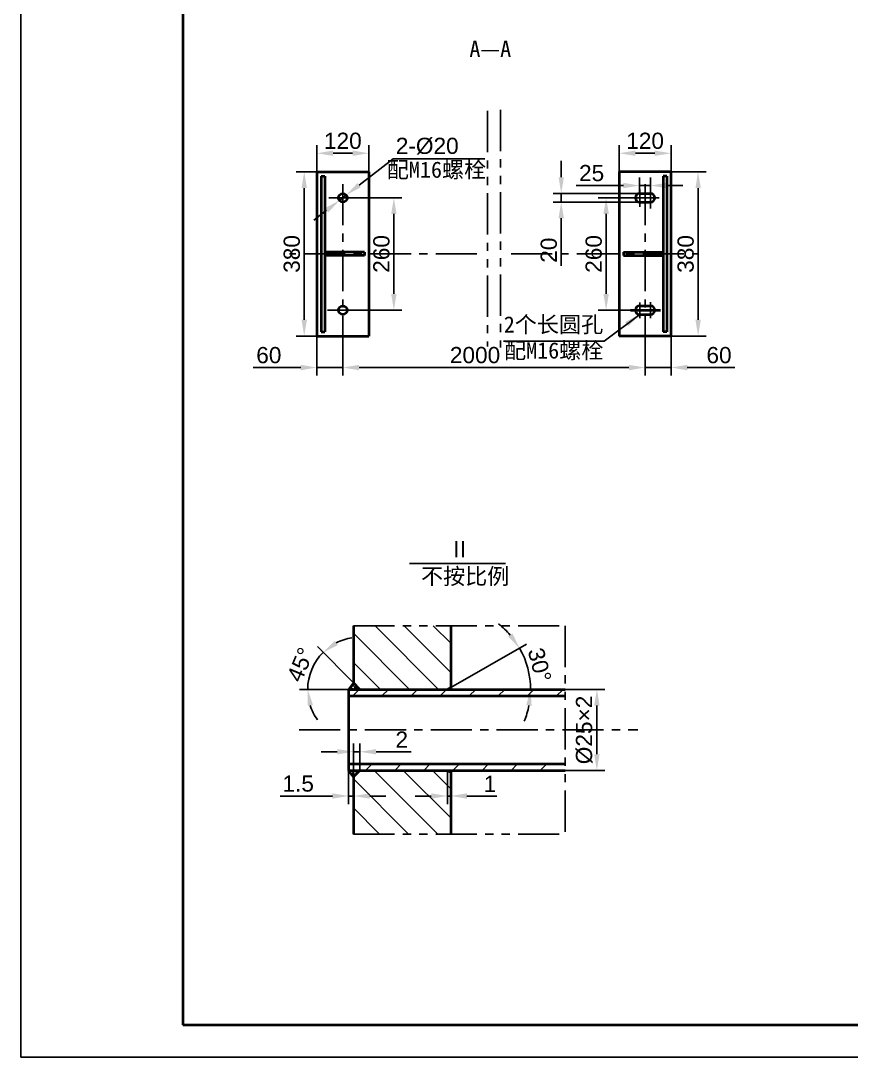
# Model space of a CAD drawing. Header units: millimetres. Extents: x 0 to 420, y 0 to 297.
# Drawn here: x 0 to 128.2, y 0 to 159.9 of the extents above; entities that cross this region are included whole.
import ezdxf

# ---------------------------------------------------------------- set-up
doc = ezdxf.new("R2010")
doc.units = ezdxf.units.MM
doc.header["$LTSCALE"] = 0.2
doc.linetypes.add('CENTER', pattern=[50.8, 31.75, -6.35, 6.35, -6.35])
doc.linetypes.add('PHANTOM', pattern=[63.5, 31.75, -6.35, 6.35, -6.35, 6.35, -6.35])
for name, color, linetype in [('bz', 5, 'Continuous'), ('cen', 1, 'CENTER'), ('contx', 5, 'Continuous'), ('sd', 5, 'PHANTOM')]:
    doc.layers.add(name, color=color, linetype=linetype)
doc.layers.add('contc', color=5, linetype='Continuous', lineweight=40)
doc.styles.get("Standard").update_dxf_attribs({"font": 'swiss.ttf'})
doc.dimstyles.new('ISO-25', dxfattribs={"dimtxt": 2.5, "dimasz": 2.5, "dimexe": 1.25, "dimexo": 0.625, "dimtad": 1, "dimdsep": 46, "dimtxsty": 'Standard', "dimcen": 2.5, "dimadec": 0, "dimazin": 0, "dimtfac": 1, "dimtmove": 0, "dimatfit": 3, "dimfxl": 0, "dimarcsym": 0})

# ---------------------------------------------------------------- blocks, each defined once
blk = doc.blocks.new('*D15')
at = {"layer": 'bz', "color": 0, "lineweight": -2}
for p, q in [((45.71, 136.59), (42.5, 136.59)), ((43.75, 134.09), (43.75, 113.76)), ((45.71, 111.26), (42.5, 111.26))]:
    blk.add_line(p, q, dxfattribs=at)
at = {"layer": 'bz', "color": 0}
for points in [[(43.33, 134.09), (44.17, 134.09), (43.75, 136.59)], [(43.33, 113.76), (44.17, 113.76), (43.75, 111.26)]]:
    blk.add_solid(points, dxfattribs=at)
at = {"layer": 'Defpoints', "color": 0}
for p in [(45.71, 136.59), (43.75, 111.26), (45.71, 111.26)]:
    blk.add_point(p, dxfattribs=at)
at = {"layer": 'bz', "color": 0, "insert": (41.84, 123.92), "char_height": 2.5, "attachment_point": 5, "rotation": 90}
blk.add_mtext('380', dxfattribs=at)
blk = doc.blocks.new('*D16')
at = {"layer": 'bz', "color": 0, "lineweight": -2}
for p, q in [((45.71, 136.59), (45.71, 140.7)), ((48.21, 139.45), (51.21, 139.45)), ((53.71, 136.59), (53.71, 140.7))]:
    blk.add_line(p, q, dxfattribs=at)
at = {"layer": 'bz', "color": 0}
for points in [[(48.21, 139.87), (48.21, 139.04), (45.71, 139.45)], [(51.21, 139.87), (51.21, 139.04), (53.71, 139.45)]]:
    blk.add_solid(points, dxfattribs=at)
at = {"layer": 'Defpoints', "color": 0}
for p in [(53.71, 139.45), (45.71, 136.59), (53.71, 136.59)]:
    blk.add_point(p, dxfattribs=at)
at = {"layer": 'bz', "color": 0, "insert": (49.71, 141.36), "char_height": 2.5, "attachment_point": 5}
blk.add_mtext('120', dxfattribs=at)
blk = doc.blocks.new('*D17')
at = {"layer": 'bz', "color": 0, "lineweight": -2}
for p, q in [((45.71, 111.26), (45.71, 105.15)), ((49.71, 111.26), (49.71, 105.15)), ((43.21, 106.4), (35.88, 106.4)), ((49.71, 106.4), (45.71, 106.4)), ((52.21, 106.4), (54.71, 106.4))]:
    blk.add_line(p, q, dxfattribs=at)
at = {"layer": 'bz', "color": 0}
for points in [[(43.21, 106.81), (43.21, 105.98), (45.71, 106.4)], [(52.21, 106.81), (52.21, 105.98), (49.71, 106.4)]]:
    blk.add_solid(points, dxfattribs=at)
at = {"layer": 'Defpoints', "color": 0}
for p in [(45.71, 111.26), (49.71, 111.26), (45.71, 106.4)]:
    blk.add_point(p, dxfattribs=at)
at = {"layer": 'bz', "color": 0, "insert": (38.29, 108.3), "char_height": 2.5, "attachment_point": 5}
blk.add_mtext('60', dxfattribs=at)
blk = doc.blocks.new('*D18')
at = {"layer": 'bz', "color": 0, "lineweight": -2}
for p, q in [((100.35, 111.26), (100.35, 105.15)), ((96.35, 106.4), (96.35, 107.65)), ((93.85, 106.4), (91.35, 106.4)), ((96.35, 106.4), (100.35, 106.4)), ((102.85, 106.4), (110.18, 106.4))]:
    blk.add_line(p, q, dxfattribs=at)
at = {"layer": 'bz', "color": 0}
for points in [[(93.85, 106.81), (93.85, 105.98), (96.35, 106.4)], [(102.85, 106.81), (102.85, 105.98), (100.35, 106.4)]]:
    blk.add_solid(points, dxfattribs=at)
at = {"layer": 'Defpoints', "color": 0}
for p in [(100.35, 111.26), (96.35, 106.4), (100.35, 106.4)]:
    blk.add_point(p, dxfattribs=at)
at = {"layer": 'bz', "color": 0, "insert": (107.76, 108.3), "char_height": 2.5, "attachment_point": 5}
blk.add_mtext('60', dxfattribs=at)
blk = doc.blocks.new('*D19')
at = {"layer": 'bz', "color": 0, "lineweight": -2}
for p, q in [((100.35, 136.59), (105.78, 136.59)), ((104.53, 113.76), (104.53, 134.09)), ((100.35, 111.26), (105.78, 111.26))]:
    blk.add_line(p, q, dxfattribs=at)
at = {"layer": 'bz', "color": 0}
for points in [[(104.12, 134.09), (104.95, 134.09), (104.53, 136.59)], [(104.12, 113.76), (104.95, 113.76), (104.53, 111.26)]]:
    blk.add_solid(points, dxfattribs=at)
at = {"layer": 'Defpoints', "color": 0}
for p in [(100.35, 136.59), (104.53, 136.59), (100.35, 111.26)]:
    blk.add_point(p, dxfattribs=at)
at = {"layer": 'bz', "color": 0, "insert": (102.62, 123.92), "char_height": 2.5, "attachment_point": 5, "rotation": 90}
blk.add_mtext('380', dxfattribs=at)
blk = doc.blocks.new('*D20')
at = {"layer": 'bz', "color": 0, "lineweight": -2}
for p, q in [((92.35, 136.59), (92.35, 140.7)), ((94.85, 139.45), (97.85, 139.45)), ((100.35, 136.59), (100.35, 140.7))]:
    blk.add_line(p, q, dxfattribs=at)
at = {"layer": 'bz', "color": 0}
for points in [[(94.85, 139.87), (94.85, 139.04), (92.35, 139.45)], [(97.85, 139.87), (97.85, 139.04), (100.35, 139.45)]]:
    blk.add_solid(points, dxfattribs=at)
at = {"layer": 'Defpoints', "color": 0}
for p in [(100.35, 139.45), (92.35, 136.59), (100.35, 136.59)]:
    blk.add_point(p, dxfattribs=at)
at = {"layer": 'bz', "color": 0, "insert": (96.35, 141.36), "char_height": 2.5, "attachment_point": 5}
blk.add_mtext('120', dxfattribs=at)
blk = doc.blocks.new('*D21')
at = {"layer": 'bz', "color": 0, "lineweight": -2}
for p, q in [((52.96, 132.59), (58.83, 132.59)), ((57.58, 130.09), (57.58, 117.76)), ((52.96, 115.26), (58.83, 115.26))]:
    blk.add_line(p, q, dxfattribs=at)
at = {"layer": 'bz', "color": 0}
for points in [[(57.17, 130.09), (58, 130.09), (57.58, 132.59)], [(57.17, 117.76), (58, 117.76), (57.58, 115.26)]]:
    blk.add_solid(points, dxfattribs=at)
at = {"layer": 'Defpoints', "color": 0}
for p in [(52.96, 132.59), (52.96, 115.26), (57.58, 115.26)]:
    blk.add_point(p, dxfattribs=at)
at = {"layer": 'bz', "color": 0, "insert": (55.67, 123.92), "char_height": 2.5, "attachment_point": 5, "rotation": 90}
blk.add_mtext('260', dxfattribs=at)
blk = doc.blocks.new('*D22')
at = {"layer": 'bz', "color": 0, "lineweight": -2}
for p, q in [((93.92, 132.59), (89.09, 132.59)), ((90.34, 117.76), (90.34, 130.09)), ((94.1, 115.26), (89.09, 115.26))]:
    blk.add_line(p, q, dxfattribs=at)
at = {"layer": 'bz', "color": 0}
for points in [[(89.92, 130.09), (90.76, 130.09), (90.34, 132.59)], [(89.92, 117.76), (90.76, 117.76), (90.34, 115.26)]]:
    blk.add_solid(points, dxfattribs=at)
at = {"layer": 'Defpoints', "color": 0}
for p in [(90.34, 132.59), (93.92, 132.59), (94.1, 115.26)]:
    blk.add_point(p, dxfattribs=at)
at = {"layer": 'bz', "color": 0, "insert": (88.43, 123.92), "char_height": 2.5, "attachment_point": 5, "rotation": 90}
blk.add_mtext('260', dxfattribs=at)
blk = doc.blocks.new('*D23')
at = {"layer": 'bz', "color": 0, "lineweight": -2}
for p, q in [((57.47, 138.61), (52.21, 134.53)), ((67.36, 138.61), (57.47, 138.61)), ((49.18, 132.18), (50.24, 133)), ((47.21, 130.65), (45.23, 129.12))]:
    blk.add_line(p, q, dxfattribs=at)
at = {"layer": 'bz', "color": 0}
for points in [[(51.96, 134.86), (52.47, 134.2), (50.24, 133)], [(46.95, 130.98), (47.46, 130.32), (49.18, 132.18)]]:
    blk.add_solid(points, dxfattribs=at)
at = {"layer": 'Defpoints', "color": 0}
for p in [(50.24, 133), (49.18, 132.18)]:
    blk.add_point(p, dxfattribs=at)
at = {"layer": 'bz', "color": 0, "insert": (62.73, 140.55), "char_height": 2.5, "attachment_point": 5}
blk.add_mtext('2-%%c20', dxfattribs=at)
blk = doc.blocks.new('*D24')
at = {"layer": 'bz', "color": 0, "lineweight": -2}
for p, q in [((93.01, 134.47), (85.69, 134.47)), ((95.51, 133.26), (95.51, 135.72)), ((97.18, 134.47), (95.51, 134.47)), ((97.18, 133.26), (97.18, 135.72)), ((99.68, 134.47), (102.18, 134.47))]:
    blk.add_line(p, q, dxfattribs=at)
at = {"layer": 'bz', "color": 0}
for points in [[(93.01, 134.89), (93.01, 134.06), (95.51, 134.47)], [(99.68, 134.89), (99.68, 134.06), (97.18, 134.47)]]:
    blk.add_solid(points, dxfattribs=at)
at = {"layer": 'Defpoints', "color": 0}
for p in [(95.51, 134.47), (95.51, 133.26), (97.18, 133.26)]:
    blk.add_point(p, dxfattribs=at)
at = {"layer": 'bz', "color": 0, "insert": (88.1, 136.38), "char_height": 2.5, "attachment_point": 5}
blk.add_mtext('25', dxfattribs=at)
blk = doc.blocks.new('*D36')
at = {"layer": 'bz', "color": 0, "lineweight": -2}
blk.add_line((66.35, 57.03), (78.07, 63.71), dxfattribs=at)
for start, end in [(40.8741, 52.0681), (0, 29.6802), (337.6121, 348.8061)]:
    blk.add_arc((65.85, 56.74), 12.82, start, end, dxfattribs=at)
at = {"layer": 'bz', "color": 0}
for points in [[(75.88, 65.37), (75.2, 64.89), (76.98, 63.09)], [(78.01, 54.3), (78.84, 54.21), (78.67, 56.74)]]:
    blk.add_solid(points, dxfattribs=at)
at = {"layer": 'Defpoints', "color": 0}
for p in [(78.48, 58.94), (50.6, 56.74), (65.85, 56.74), (66.35, 57.03), (84.03, 56.74)]:
    blk.add_point(p, dxfattribs=at)
at = {"layer": 'bz', "color": 0, "insert": (80.08, 60.51), "char_height": 2.5, "attachment_point": 5, "rotation": 284.8401}
blk.add_mtext('30°', dxfattribs=at)
blk = doc.blocks.new('*D37')
at = {"layer": 'bz', "color": 0, "lineweight": -2}
for p, q in [((51.35, 57.75), (45.79, 63.34)), ((50.6, 56.74), (43.04, 56.74))]:
    blk.add_line(p, q, dxfattribs=at)
for start, end in [(99.124, 116.9749), (134.8259, 180), (197.8509, 215.7019)]:
    blk.add_arc((52.35, 56.74), 8.06, start, end, dxfattribs=at)
at = {"layer": 'bz', "color": 0}
for points in [[(48.94, 63.59), (48.45, 64.26), (46.67, 62.46)], [(44.27, 54.21), (45.09, 54.34), (44.29, 56.74)]]:
    blk.add_solid(points, dxfattribs=at)
at = {"layer": 'Defpoints', "color": 0}
for p in [(45.38, 60.79), (51.35, 57.75), (50.6, 56.74), (52.35, 56.74), (84.03, 56.74)]:
    blk.add_point(p, dxfattribs=at)
at = {"layer": 'bz', "color": 0, "insert": (43.15, 60.57), "char_height": 2.5, "attachment_point": 5, "rotation": 67.4129}
blk.add_mtext('45°', dxfattribs=at)
blk = doc.blocks.new('*D38')
at = {"layer": 'bz', "color": 0, "lineweight": -2}
for p, q in [((65.85, 44.24), (65.85, 39.05)), ((66.35, 44.24), (66.35, 39.05)), ((63.35, 40.3), (60.85, 40.3)), ((65.85, 40.3), (66.35, 40.3)), ((68.85, 40.3), (73.48, 40.3))]:
    blk.add_line(p, q, dxfattribs=at)
at = {"layer": 'bz', "color": 0}
for points in [[(63.35, 40.72), (63.35, 39.89), (65.85, 40.3)], [(68.85, 40.72), (68.85, 39.89), (66.35, 40.3)]]:
    blk.add_solid(points, dxfattribs=at)
at = {"layer": 'Defpoints', "color": 0}
for p in [(65.85, 44.24), (66.35, 44.24), (66.35, 40.3)]:
    blk.add_point(p, dxfattribs=at)
at = {"layer": 'bz', "color": 0, "insert": (72.41, 42.18), "char_height": 2.5, "attachment_point": 5}
blk.add_mtext('1', dxfattribs=at)
blk = doc.blocks.new('*D39')
at = {"layer": 'bz', "color": 0, "lineweight": -2}
for p, q in [((50.6, 44.24), (50.6, 39.05)), ((51.35, 43.24), (51.35, 39.05)), ((48.1, 40.3), (40.05, 40.3)), ((51.35, 40.3), (50.6, 40.3)), ((53.85, 40.3), (56.35, 40.3))]:
    blk.add_line(p, q, dxfattribs=at)
at = {"layer": 'bz', "color": 0}
for points in [[(48.1, 40.72), (48.1, 39.89), (50.6, 40.3)], [(53.85, 40.72), (53.85, 39.89), (51.35, 40.3)]]:
    blk.add_solid(points, dxfattribs=at)
at = {"layer": 'Defpoints', "color": 0}
for p in [(50.6, 44.24), (51.35, 43.24), (50.6, 40.3)]:
    blk.add_point(p, dxfattribs=at)
at = {"layer": 'bz', "color": 0, "insert": (42.82, 42.21), "char_height": 2.5, "attachment_point": 5}
blk.add_mtext('1.5', dxfattribs=at)
blk = doc.blocks.new('*D40')
at = {"layer": 'bz', "color": 0, "lineweight": -2}
for p, q in [((51.35, 43.24), (51.35, 48.38)), ((52.35, 44.24), (52.35, 48.38)), ((48.85, 47.13), (46.35, 47.13)), ((51.35, 47.13), (52.35, 47.13)), ((54.85, 47.13), (60.25, 47.13))]:
    blk.add_line(p, q, dxfattribs=at)
at = {"layer": 'bz', "color": 0}
for points in [[(48.85, 47.54), (48.85, 46.71), (51.35, 47.13)], [(54.85, 47.54), (54.85, 46.71), (52.35, 47.13)]]:
    blk.add_solid(points, dxfattribs=at)
at = {"layer": 'Defpoints', "color": 0}
for p in [(52.35, 47.13), (51.35, 43.24), (52.35, 44.24)]:
    blk.add_point(p, dxfattribs=at)
at = {"layer": 'bz', "color": 0, "insert": (58.8, 49), "char_height": 2.5, "attachment_point": 5}
blk.add_mtext('2', dxfattribs=at)
blk = doc.blocks.new('*D41')
at = {"layer": 'bz', "color": 0, "lineweight": -2}
for p, q in [((84.03, 56.74), (90.16, 56.74)), ((88.91, 46.74), (88.91, 54.24)), ((84.03, 44.24), (90.16, 44.24))]:
    blk.add_line(p, q, dxfattribs=at)
at = {"layer": 'bz', "color": 0}
for points in [[(88.49, 54.24), (89.33, 54.24), (88.91, 56.74)], [(88.49, 46.74), (89.33, 46.74), (88.91, 44.24)]]:
    blk.add_solid(points, dxfattribs=at)
at = {"layer": 'Defpoints', "color": 0}
for p in [(84.03, 56.74), (88.91, 56.74), (84.03, 44.24)]:
    blk.add_point(p, dxfattribs=at)
at = {"layer": 'bz', "color": 0, "insert": (86.97, 50.49), "char_height": 2.5, "attachment_point": 5, "rotation": 90}
blk.add_mtext('%%c25×2', dxfattribs=at)
blk = doc.blocks.new('*D52')
at = {"layer": 'bz', "color": 0, "lineweight": -2}
for p, q in [((83.41, 135.76), (83.41, 138.26)), ((96.35, 133.26), (82.16, 133.26)), ((83.41, 133.26), (83.41, 131.92)), ((96.35, 131.92), (82.16, 131.92)), ((83.41, 129.42), (83.41, 122.08))]:
    blk.add_line(p, q, dxfattribs=at)
at = {"layer": 'bz', "color": 0}
for points in [[(82.99, 135.76), (83.83, 135.76), (83.41, 133.26)], [(82.99, 129.42), (83.83, 129.42), (83.41, 131.92)]]:
    blk.add_solid(points, dxfattribs=at)
at = {"layer": 'Defpoints', "color": 0}
for p in [(96.35, 133.26), (83.41, 131.92), (96.35, 131.92)]:
    blk.add_point(p, dxfattribs=at)
at = {"layer": 'bz', "color": 0, "insert": (81.5, 124.5), "char_height": 2.5, "attachment_point": 5, "rotation": 90}
blk.add_mtext('20', dxfattribs=at)

msp = doc.modelspace()

# ---------------------------------------------------------------- hatches: boundary and pattern name
at = {"layer": 'contx'}
h = msp.add_hatch(dxfattribs=at)
h.set_pattern_fill('ANSI31', color=256, angle=90, style=0)
h.paths.add_polyline_path([(65.849, 56.743), (66.349, 57.028), (66.349, 66.549), (51.349, 66.549), (51.349, 57.749), (52.349, 56.743)])
h.paths.add_polyline_path([(52.349, 44.243), (51.349, 43.237), (51.349, 34.437), (66.349, 34.437), (66.349, 43.958), (65.849, 44.243)])
h = msp.add_hatch(dxfattribs=at)
h.set_pattern_fill('ANSI37', color=256, scale=0.125, style=0)
h.set_pattern_definition([(45, (-3.43054, 17.21853), (-0.280633, 0.280633), []), (135, (-3.43054, 17.21853), (-0.280633, -0.280633), [])])
h.paths.add_polyline_path([(51.349, 57.749), (50.599, 56.743), (52.349, 56.743)])
h.paths.add_polyline_path([(52.349, 44.243), (50.599, 44.243), (51.349, 43.237)])
h = msp.add_hatch(dxfattribs=at)
h.set_pattern_fill('ANSI31', color=256, style=0)
h.paths.add_polyline_path([(84.032, 56.743), (50.599, 56.743), (50.599, 55.743), (84.032, 55.743)])
h.paths.add_polyline_path([(84.032, 45.243), (50.599, 45.243), (50.599, 44.243), (84.032, 44.243)])

# ---------------------------------------------------------------- linework, layer by layer
at = {"layer": 'bz'}
for p, q in [((67.361, 138.609), (71.607, 138.609)), ((78.424, 110.458), (74.477, 110.458)), ((96.347, 111.256), (96.347, 105.145)), ((49.71, 106.395), (49.71, 107.645)), ((52.21, 106.395), (93.847, 106.395)), ((61.875, 76.167), (74.816, 76.167))]:
    msp.add_line(p, q, dxfattribs=at)
for points in [[(52.21, 106.812), (52.21, 105.978), (49.71, 106.395)], [(93.847, 106.812), (93.847, 105.978), (96.347, 106.395)]]:
    msp.add_solid(points, dxfattribs=at)
at = {"layer": 'cen'}
for p, q in [((49.71, 134.696), (49.71, 111.256)), ((96.347, 134.696), (96.347, 111.256)), ((95.514, 133.836), (95.514, 131.169)), ((97.181, 134.062), (97.181, 130.926)), ((52.961, 132.59), (47.552, 132.59)), ((93.92, 132.59), (98.506, 132.59)), ((70.398, 123.923), (41.472, 123.923)), ((75.66, 123.923), (104.507, 123.923)), ((52.961, 115.256), (47.325, 115.256)), ((95.514, 116.409), (95.514, 114.012)), ((97.181, 116.489), (97.181, 114.012)), ((42.953, 50.493), (95.213, 50.493))]:
    msp.add_line(p, q, dxfattribs=at)
at = {"layer": 'contc'}
for p, q in [((45.71, 136.59), (45.71, 111.256)), ((45.71, 136.59), (53.71, 136.59)), ((46.377, 135.923), (46.377, 111.923)), ((46.377, 135.923), (46.91, 135.923)), ((46.91, 135.923), (46.91, 111.923)), ((53.71, 136.59), (53.71, 111.256)), ((100.347, 136.59), (92.347, 136.59)), ((92.347, 136.59), (92.347, 111.256)), ((99.147, 135.923), (99.147, 111.923)), ((99.681, 135.923), (99.147, 135.923)), ((99.681, 135.923), (99.681, 111.923)), ((100.347, 136.59), (100.347, 111.256)), ((95.514, 133.256), (97.181, 133.256)), ((95.514, 131.923), (97.181, 131.923)), ((53.044, 124.19), (46.91, 124.19)), ((53.044, 123.656), (46.91, 123.656)), ((53.044, 124.19), (53.044, 123.656)), ((93.014, 124.19), (93.014, 123.656)), ((93.014, 124.19), (99.147, 124.19)), ((93.014, 123.656), (99.147, 123.656)), ((94.101, 115.256), (98.733, 115.256)), ((95.514, 115.923), (97.181, 115.923)), ((95.514, 114.59), (97.181, 114.59)), ((45.71, 111.256), (53.71, 111.256)), ((46.377, 111.923), (46.91, 111.923)), ((100.347, 111.256), (92.347, 111.256)), ((99.681, 111.923), (99.147, 111.923)), ((51.349, 66.549), (51.349, 57.749)), ((66.349, 66.549), (66.349, 57.028)), ((51.349, 57.749), (50.599, 56.743)), ((52.349, 56.743), (51.349, 57.749)), ((50.599, 56.743), (84.032, 56.743)), ((50.599, 56.743), (50.599, 44.243)), ((65.849, 56.743), (66.349, 57.028)), ((66.349, 57.028), (66.349, 56.743)), ((50.599, 55.743), (84.032, 55.743)), ((50.599, 45.243), (84.032, 45.243)), ((50.599, 44.243), (84.032, 44.243)), ((51.349, 43.237), (50.599, 44.243)), ((52.349, 44.243), (51.349, 43.237)), ((51.349, 43.237), (51.349, 34.437)), ((65.849, 44.243), (66.349, 43.958)), ((66.349, 43.958), (66.349, 44.243)), ((66.349, 43.958), (66.349, 34.437))]:
    msp.add_line(p, q, dxfattribs=at)
msp.add_lwpolyline([(25, 5), (415, 5), (415, 292), (25, 292)], close=True, dxfattribs=at)
for centre in [(49.71, 132.59), (49.71, 115.256)]:
    msp.add_circle(centre, 0.667, dxfattribs=at)
for centre, start, end in [((95.514, 132.59), 90, 270), ((97.181, 132.59), 270, 90), ((95.514, 115.256), 90, 270), ((97.181, 115.256), 270, 90)]:
    msp.add_arc(centre, 0.667, start, end, dxfattribs=at)
at = {"layer": 'contx'}
msp.add_line((61.875, 76.167), (59.996, 76.167), dxfattribs=at)
msp.add_lwpolyline([(0, 0), (420, 0), (420, 297), (0, 297)], close=True, dxfattribs=at)
at = {"layer": 'sd'}
for p, q in [((72.029, 145.976), (72.029, 109.643)), ((74.029, 146.135), (74.029, 109.485)), ((51.349, 66.549), (84.032, 66.549)), ((84.032, 66.549), (84.032, 34.437)), ((51.349, 34.437), (84.032, 34.437))]:
    msp.add_line(p, q, dxfattribs=at)

# ---------------------------------------------------------------- texts
at = {"layer": 'bz', "char_height": 2.5}
for s, insert, width, attachment_point in [('{\\fSimSun|b0|i0|c134|p2;A—A}', (69.242, 156.802), 28.18184, 1), ('{\\fSimSun|b0|i0|c134|p2;配M16螺栓}', (56.496, 138.176), 15.69049, 1), ('{\\fSimSun|b0|i0|c134|p2;2个长圆孔}', (74.547, 114.298), 18.32367, 1), ('{\\fSimSun|b0|i0|c134|p2;配M16螺栓}', (74.584, 110.287), 15.69049, 1), ('{\\fSimSun|b0|i0|c134|p2; Ⅱ  \\P  不按比例\\L \\H0.875x; }', (66.887, 79.623), 24.64806, 2)]:
    msp.add_mtext(s, dxfattribs=dict(at, insert=insert, width=width, attachment_point=attachment_point))
at = {"layer": 'bz', "insert": (70.108, 108.305), "char_height": 2.5, "attachment_point": 5}
msp.add_mtext('2000', dxfattribs=at)

# ---------------------------------------------------------------- dimensions: what is measured, and where the dimension line sits
at = {"layer": 'bz'}
for base, p1, p2, text, picture, middle in [((53.71, 139.452), (45.71, 136.59), (53.71, 136.59), '120', '*D16', (49.71, 141.362)), ((100.347, 139.452), (92.347, 136.59), (100.347, 136.59), '120', '*D20', (96.347, 141.362)), ((95.514, 134.472), (97.181, 133.256), (95.514, 133.256), '25', '*D24', (88.103, 136.382)), ((45.71, 106.395), (49.71, 111.256), (45.71, 111.256), '60', '*D17', (38.294, 108.305)), ((100.347, 106.395), (96.347, 106.395), (100.347, 111.256), '60', '*D18', (107.764, 108.305)), ((52.349, 47.128), (51.349, 43.237), (52.349, 44.243), '2', '*D40', (58.802, 49.003)), ((50.599, 40.303), (51.349, 43.237), (50.599, 44.243), '1.5', '*D39', (42.822, 42.213)), ((66.349, 40.303), (65.849, 44.243), (66.349, 44.243), '1', '*D38', (72.414, 42.178))]:
    dim = msp.add_linear_dim(base=base, p1=p1, p2=p2, text=text, dimstyle='ISO-25', override={"dimexo": 0}, dxfattribs=at)
    dim.commit()
    dim.dimension.update_dxf_attribs({"geometry": picture, "text_midpoint": middle})
dim = msp.add_diameter_dim_2p(p1=(49.184, 132.181), p2=(50.237, 132.998), text='2-%%c20', dimstyle='ISO-25', override={"dimexo": 0, "dimtih": 1, "dimtoh": 1}, dxfattribs=at)
dim.commit()
dim.dimension.update_dxf_attribs({"geometry": '*D23', "text_midpoint": (62.726, 138.609), "dimtype": 163})
for base, p1, p2, text, picture, middle in [((83.41, 131.923), (96.347, 133.256), (96.347, 131.923), '20', '*D52', (81.5, 124.502)), ((43.751, 111.256), (45.71, 136.59), (45.71, 111.256), '380', '*D15', (41.841, 123.923)), ((104.535, 136.59), (100.347, 111.256), (100.347, 136.59), '380', '*D19', (102.625, 123.923)), ((57.583, 115.256), (52.961, 132.59), (52.961, 115.256), '260', '*D21', (55.673, 123.923)), ((90.341, 132.59), (94.101, 115.256), (93.92, 132.59), '260', '*D22', (88.431, 123.923)), ((88.911, 56.743), (84.032, 44.243), (84.032, 56.743), '%%c25×2', '*D41', (86.968, 50.493))]:
    dim = msp.add_linear_dim(base=base, p1=p1, p2=p2, angle=90, text=text, dimstyle='ISO-25', override={"dimexo": 0}, dxfattribs=at)
    dim.commit()
    dim.dimension.update_dxf_attribs({"geometry": picture, "text_midpoint": middle})
for base, line2, picture, middle in [((78.475, 58.945), ((65.849, 56.743), (66.349, 57.028)), '*D36', (80.084, 60.515)), ((45.38, 60.785), ((52.349, 56.743), (51.349, 57.749)), '*D37', (43.147, 60.571))]:
    dim = msp.add_angular_dim_2l(base=base, line1=((50.599, 56.743), (84.032, 56.743)), line2=line2, dimstyle='ISO-25', override={"dimexo": 0}, dxfattribs=at)
    dim.commit()
    dim.dimension.update_dxf_attribs({"geometry": picture, "text_midpoint": middle})

# ---------------------------------------------------------------- leaders
msp.add_leader([(95.514, 114.59), (90.02, 110.458), (78.424, 110.458)], dimstyle='ISO-25', override={"dimexo": 0, "dimgap": 0.625, "dimtad": 0}, dxfattribs=at)

doc.saveas('drawing.dxf')
